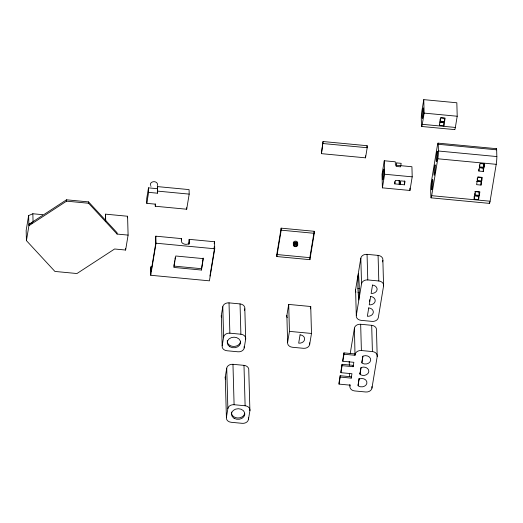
<?xml version="1.0" encoding="UTF-8"?>
<svg xmlns="http://www.w3.org/2000/svg" width="523" height="523" viewBox="0 0 523 523"><rect width="100%" height="100%" fill="white"/><g stroke="black" fill="none" stroke-linecap="round" stroke-linejoin="round"><path stroke-width="0.78" d="M357.889 288.533L358.007 276.386L358.51 273.346L359.236 285.107L359.19 296.436L358.667 299.98L357.889 288.533L359.353 288.67M42.768 214.691L32.851 213.75L28.628 215.587L26.15 230.525L26.431 240.626L54.908 271.437L76.953 273.529L114.609 248.994L125.631 250.04L128.102 235.108L127.579 216.247L105.535 214.155L105.339 220.791M26.431 240.626L28.909 225.694L28.628 215.587M127.318 217.816L127.579 216.247M148.493 187.849L146.669 198.832L146.793 203.342L155.612 204.179L155.272 206.245L186.685 209.226L189.189 194.111L189.065 189.601L157.652 186.619L157.436 193.196L148.617 192.359L148.493 187.849L157.305 188.685M146.793 203.342L148.617 192.359M157.436 193.196L157.652 186.619M189.182 239.344L189.267 242.326A3.89 2.327 9.4 0 1 185.475 244.313A3.89 2.327 9.4 0 1 181.546 241.593L181.468 238.612L155.841 236.18L155.403 238.815L155.56 244.489L151.121 271.287L150.99 266.619L150.552 269.253L150.722 275.268L209.409 280.838L214.724 248.771L214.528 241.75L189.182 239.344L188.81 244.215M150.722 275.268L156.037 243.202L155.841 236.18M173.937 265.318L174.192 263.795M174.447 262.271L174.695 260.748M174.95 259.225L175.205 257.702M181.246 239.926L181.468 238.612M188.934 244.3L189.267 242.326M201.407 270.038L203.297 258.617L175.748 256.002L173.852 267.423L201.407 270.038L203.133 258.029M214.201 243.725L214.528 241.75M209.939 276.066L214.253 250.059L214.162 246.817M221.327 315.519L222.785 306.74A5.557 4.419 -1.6 0 1 229.022 302.869L240.044 303.915A5.557 4.419 -1.6 0 1 244.823 308.832L245.673 339.139L244.215 347.926A5.557 4.419 -1.6 0 1 237.978 351.796L226.956 350.75A5.557 4.419 -1.6 0 1 222.17 345.834L221.327 315.519A5.557 4.419 -1.6 0 0 221.464 317.245M222.17 345.834L223.628 337.047L222.785 306.74M225.269 376.959L226.727 368.172A5.557 4.419 -1.6 0 1 232.964 364.302L243.986 365.348A5.557 4.419 -1.6 0 1 248.771 370.264L249.902 410.679L248.445 419.466A5.557 4.419 -1.6 0 1 242.201 423.329L231.179 422.283A5.557 4.419 -1.6 0 1 226.4 417.374L225.269 376.959A5.557 4.419 -1.6 0 0 225.642 379.227M226.4 417.374L227.858 408.587L226.727 368.172M244.561 310.427L244.823 308.832M276.778 254.518L281.145 228.159L314.212 231.297L314.264 233.317L309.897 259.676L276.83 256.538L276.778 254.518L309.838 257.656L309.897 259.676M276.83 256.538L281.197 230.179L281.145 228.159M286.872 315.402L288.696 304.419L310.734 306.511L311.492 333.452L309.668 344.435A5.557 4.419 -1.6 0 1 303.432 348.305L292.409 347.259A5.557 4.419 -1.6 0 1 287.624 342.343L286.872 315.402A5.557 4.419 -1.6 0 0 286.872 316.552M287.624 342.343L289.448 331.36L288.696 304.419M323.051 141.53L321.429 153.651L365.518 157.835L367.192 147.734L367.133 145.714L323.051 141.53L321.429 153.651M309.838 257.656L314.212 231.297M310.348 308.864L310.734 306.511M366.878 147.27L367.133 145.714M340.166 375.73L340.205 377.076L351.221 378.122L351.188 376.776L340.166 375.73L339.002 382.758L339.035 384.104L350.057 385.15L349.913 386.026A5.557 4.419 -1.6 0 0 354.699 390.943L365.721 391.989A5.557 4.419 -1.6 0 0 371.958 388.118L377.201 356.496L376.468 330.222A5.557 4.419 -1.6 0 0 371.683 325.313L360.661 324.267A5.557 4.419 -1.6 0 0 354.424 328.13L350.227 353.437M342.055 364.309L342.094 365.655L353.117 366.701L353.077 365.355L342.055 364.309L340.891 371.337L340.931 372.683L351.953 373.729L351.221 378.122M343.951 352.888L343.99 354.234L355.012 355.28L354.973 353.934L343.951 352.888L342.787 359.916L342.827 361.262L353.842 362.308L353.117 366.701M339.035 384.104L340.205 377.076M340.931 372.683L342.094 365.655M342.827 361.262L343.99 354.234M355.581 289.834L360.824 258.212A5.557 4.419 -1.6 0 1 367.061 254.341L378.083 255.387A5.557 4.419 -1.6 0 1 382.869 260.304L383.581 285.898L378.338 317.52A5.557 4.419 -1.6 0 1 372.101 321.39L361.079 320.344A5.557 4.419 -1.6 0 1 356.3 315.428L355.581 289.834A5.557 4.419 -1.6 0 0 355.954 292.102M356.3 315.428L361.537 283.806L360.824 258.212M384.274 160.757L382.019 174.375L382.391 187.849L409.947 190.464L412.202 176.846L411.921 166.739L395.388 165.17L395.296 161.803L384.274 160.757L384.653 174.231L382.391 187.849M355.012 355.28L354.424 328.13M369.441 301.3L369.696 299.777M359.968 374.331L361.086 367.61L361.537 367.401A5.282 4.204 -1.6 0 1 368.793 371.755A5.282 4.204 -1.6 0 1 360.34 374.625L359.948 373.657L360.942 367.682M362.831 356.268L361.844 362.243L362.23 363.204A5.282 4.204 -1.6 0 0 370.683 360.334A5.282 4.204 -1.6 0 0 363.433 355.98L362.975 356.189L361.864 362.916M358.072 385.752L359.17 378.358L358.059 385.078L358.445 386.046A5.282 4.204 -1.6 0 0 366.898 383.176A5.282 4.204 -1.6 0 0 359.647 378.822L359.19 379.031M394.806 183.893L395.388 180.376L399.794 180.795L399.212 184.312L394.806 183.893L394.741 181.586M382.607 261.879L382.869 260.304M400.036 184.39L400.625 180.873L405.031 181.291L404.449 184.809L400.036 184.39L399.977 182.082M423.767 99.638L421.911 110.837A5.557 0.516 -84.6 0 0 421.276 118.597L421.466 125.337A5.557 0.516 -84.6 0 0 422.283 124.311L424.14 113.105L423.767 99.638L456.834 102.776L457.207 116.243L455.35 127.449A5.557 0.516 -84.6 0 1 454.618 129.423M439.457 125.383L440.046 121.866L444.452 122.284L443.87 125.801L439.457 125.383L439.425 124.036M440.15 121.205L440.732 117.695L445.145 118.113L444.563 121.624L440.15 121.205L440.098 119.185M438.241 144.283A5.557 0.516 -84.6 0 0 437.418 145.309L431.298 182.207A5.557 0.516 -84.6 0 0 430.664 189.967L430.854 196.7A5.557 0.516 -84.6 0 0 431.678 195.674L437.797 158.776A5.557 0.516 -84.6 0 0 438.431 151.016L438.241 144.283L496.654 149.826L496.843 156.56A5.557 0.516 -84.6 0 1 496.209 164.32L490.09 201.218A5.557 0.516 -84.6 0 1 489.293 202.643M474.204 199.152L474.786 195.641L479.192 196.06L478.61 199.57L474.204 199.152L474.126 196.458M474.897 194.981L475.479 191.464L479.885 191.882L479.303 195.399L474.897 194.981L474.838 192.961M477.296 180.487L477.878 176.97L482.291 177.389L481.709 180.906L477.296 180.487L477.244 178.467M478.865 171.041L479.447 167.53L483.853 167.948L483.272 171.459L478.865 171.041L478.807 169.021M479.552 166.87L480.14 163.353L484.546 163.771L483.965 167.288L479.552 166.87L479.499 164.85M481.016 185.077L481.598 181.559L477.185 181.141L476.603 184.658L481.016 185.077L480.918 181.71L476.512 181.291M496.131 149.375L496.209 149.107A5.557 0.516 -84.6 0 1 496.654 149.826M128.102 235.108L117.08 234.062L117.047 232.715L88.57 201.904L66.526 199.812L28.87 224.347L32.387 222.818M28.909 225.694L66.558 201.159L88.603 203.251L117.08 234.062M424.14 113.105L457.207 116.243M440.791 117.91L444.465 118.257L444.563 121.624M439.366 122.016L443.772 122.434L443.87 125.801M422.283 124.311L455.35 127.449M421.669 126.474L454.735 129.612M438.032 143.139L496.451 148.682M438.431 151.016L496.843 156.56M323.103 143.55L367.192 147.734M437.797 158.776L496.209 164.32M480.192 163.568L483.867 163.921L483.965 167.288M479.506 167.746L483.18 168.092L483.272 171.459M477.937 177.186L481.611 177.532L481.709 180.906M384.653 174.231L412.202 176.846M474.799 191.614L479.212 192.033L479.303 195.399M474.845 195.857L478.519 196.203L478.61 199.57M431.678 195.674L490.09 201.218M431.063 197.844L489.476 203.388M157.776 191.13L189.189 194.111M281.197 230.179L314.264 233.317M156.037 243.202L214.724 248.771M361.537 283.806A5.557 4.419 -1.6 0 1 367.78 279.936L378.802 280.982A5.557 4.419 -1.6 0 1 383.581 285.898M173.813 266.076L201.368 268.691M358 292.573L359.471 292.71M289.448 331.36L311.492 333.452M223.628 337.047A5.557 4.419 -1.6 0 1 229.865 333.177L240.887 334.223A5.557 4.419 -1.6 0 1 245.673 339.139M355.156 354.404A5.557 4.419 -1.6 0 1 361.393 350.534L372.415 351.58A5.557 4.419 -1.6 0 1 377.201 356.496M227.858 408.587A5.557 4.419 -1.6 0 1 234.095 404.717L245.117 405.763A5.557 4.419 -1.6 0 1 249.902 410.679M359.347 373.187L359.948 373.657M483.762 164.575L483.834 167.268M481.5 178.193L481.539 179.539M479.101 192.686L479.173 195.386M444.36 118.917L444.393 120.264M409.882 188.13L409.947 190.464M404.338 180.958L404.449 184.809M399.108 180.461L399.212 184.312M378.083 255.387L378.802 280.982M371.683 325.313L372.415 351.58M365.459 155.815L365.518 157.835M371.912 386.53L371.958 388.118M367.061 254.341L367.78 279.936M360.661 324.267L361.393 350.534M349.227 361.354L349.338 365.329M349.56 373.291L349.645 376.475M349.867 384.438L349.913 386.026M309.623 342.8L309.668 344.435M248.399 417.844L248.445 419.466M244.169 346.331L244.215 347.926M243.986 365.348L245.117 405.763M240.044 303.915L240.887 334.223M232.964 364.302L234.095 404.717M229.022 302.869L229.865 333.177M186.639 207.723L186.685 209.226M155.207 203.99L155.272 206.245M125.585 248.471L125.631 250.04M105.535 214.155L105.731 221.321M88.57 201.904L88.603 203.251M66.526 199.812L66.558 201.159M32.851 213.75L33.073 221.713M150.349 184.946A3.615 2.877 -1.6 0 1 154.403 181.684A3.615 2.877 -1.6 0 1 157.266 185.606M151.062 186.312A3.615 2.877 -1.6 0 1 150.591 185.672M287.245 317.664A5.557 4.419 -1.6 0 1 287.016 317.121M349.554 362.027A5.557 4.419 -1.6 0 1 349.318 361.478M244.725 413.307A6.675 5.308 -1.6 0 1 237.239 417.949A6.675 5.308 -1.6 0 1 231.499 412.052M240.495 341.767A6.675 5.308 -1.6 0 1 233.01 346.409A6.675 5.308 -1.6 0 1 227.27 340.512M293.756 245.012A2.223 1.772 -1.6 0 1 294.018 242.626A2.223 1.772 -1.6 0 1 297.025 242.6A2.223 1.772 -1.6 0 1 297.286 244.973M296.874 245.307A2.223 1.772 -1.6 0 1 296.371 245.542M294.671 245.562A2.223 1.772 -1.6 0 1 294.168 245.333M293.9 243.626L293.854 243.973A1.667 1.327 -1.6 0 0 295.135 245.209L295.567 245.241A1.667 1.327 -1.6 0 0 297.142 244.208L297.188 243.862A1.667 1.327 -1.6 0 0 295.907 242.62L295.475 242.594A1.667 1.327 -1.6 0 0 293.9 243.626M293.926 244.633L293.88 244.98A1.667 1.327 -1.6 0 0 295.162 246.222L295.593 246.255A1.667 1.327 -1.6 0 0 297.169 245.222L297.214 244.875A1.667 1.327 -1.6 0 0 295.933 243.633L295.502 243.6A1.667 1.327 -1.6 0 0 293.926 244.633M300.065 334.825L298.685 343.166A5.282 4.204 -1.6 0 0 304.608 339.492A5.282 4.204 -1.6 0 0 300.065 334.825M368.741 307.91L367.355 316.258A5.282 4.204 -1.6 0 0 373.285 312.577A5.282 4.204 -1.6 0 0 368.741 307.91M370.63 296.489L369.251 304.837A5.282 4.204 -1.6 0 0 375.174 301.156A5.282 4.204 -1.6 0 0 370.63 296.489M372.526 285.068L371.14 293.416A5.282 4.204 -1.6 0 0 377.07 289.742A5.282 4.204 -1.6 0 0 372.526 285.068M396.748 162.915L396.166 166.425L400.572 166.844L401.154 163.333L396.748 162.915M234.088 418.276A6.675 5.308 -1.6 0 0 244.764 414.654A6.675 5.308 -1.6 0 0 235.598 409.143A6.675 5.308 -1.6 0 0 234.088 418.276M229.859 346.736A6.675 5.308 -1.6 0 0 240.534 343.114A6.675 5.308 -1.6 0 0 231.375 337.61A6.675 5.308 -1.6 0 0 229.859 346.736M432.305 187.744A5.282 0.49 -84.6 0 0 432.769 179.337A5.282 0.49 -84.6 0 0 431.573 186.561A5.282 0.49 -84.6 0 0 432.305 187.744M434.711 173.25A5.282 0.49 -84.6 0 0 435.175 164.837A5.282 0.49 -84.6 0 0 433.979 172.067A5.282 0.49 -84.6 0 0 434.711 173.25M436.966 159.633A5.282 0.49 -84.6 0 0 437.431 151.219A5.282 0.49 -84.6 0 0 436.234 158.449A5.282 0.49 -84.6 0 0 436.966 159.633M383.424 177.5A5.282 0.49 -84.6 0 0 383.889 169.092A5.282 0.49 -84.6 0 0 382.692 176.316A5.282 0.49 -84.6 0 0 383.424 177.5M422.917 116.381A5.282 0.49 -84.6 0 0 423.382 107.967A5.282 0.49 -84.6 0 0 422.179 115.197A5.282 0.49 -84.6 0 0 422.917 116.381M294.135 244.326A2.223 1.772 -1.6 0 0 297.698 243.117A2.223 1.772 -1.6 0 0 294.645 241.28A2.223 1.772 -1.6 0 0 294.135 244.326M294.194 246.346A2.223 1.772 -1.6 0 0 297.75 245.137A2.223 1.772 -1.6 0 0 294.697 243.3A2.223 1.772 -1.6 0 0 294.194 246.346"/></g></svg>
